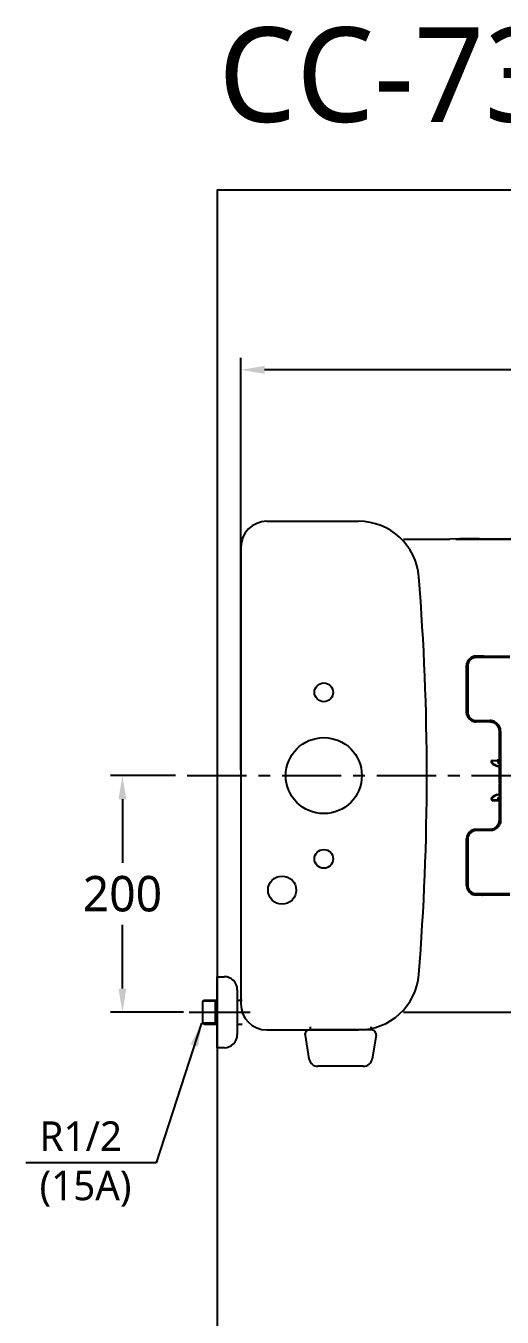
# Model space of a CAD drawing. Extents: x 3169 to 5839, y -9 to 2238.
# Drawn here: x 3244 to 3647, y 1146 to 2238 of the extents above; entities that cross this region are included whole.
import ezdxf

# ---------------------------------------------------------------- set-up
doc = ezdxf.new("R2010")
doc.units = 0
doc.header["$LTSCALE"] = 20
doc.header["$MEASUREMENT"] = 0
doc.linetypes.add('CENTER', pattern=[2, 1.25, -0.25, 0.25, -0.25])
doc.layers.get('0').update_dxf_attribs({"linetype": 'CONTINUOUS'})
doc.layers.get('DEFPOINTS').update_dxf_attribs({"linetype": 'CONTINUOUS'})
for name, color, linetype in [('1', 1, 'CONTINUOUS'), ('2', 2, 'CONTINUOUS'), ('4', 4, 'CONTINUOUS'), ('6', 6, 'CONTINUOUS'), ('CENTER', 2, 'CENTER'), ('FAUCET', 4, 'CONTINUOUS')]:
    doc.layers.add(name, color=color, linetype=linetype)
doc.styles.add('GHS', font='romans', dxfattribs={"bigfont": 'ghs'})
doc.styles.add('ROMANS', font='NanumGothic.ttf', dxfattribs={"height": 10.144927})
doc.styles.get("Standard").update_dxf_attribs({"font": 'NanumGothic.ttf'})
doc.dimstyles.get("Standard").update_dxf_attribs({"dimtxt": 2.7, "dimasz": 2, "dimexe": 2, "dimexo": 1, "dimgap": 1.5, "dimtad": 1, "dimlfac": 10, "dimzin": 0, "dimdsep": 46, "dimtxsty": 'Standard', "dimcen": 0, "dimclrt": 2, "dimadec": 0, "dimazin": 0, "dimtfac": 1, "dimtofl": 0, "dimtmove": 0, "dimatfit": 3, "dimfxl": 0, "dimtolj": 1, "dimtzin": 0, "dimarcsym": 0})

# ---------------------------------------------------------------- blocks, each defined once
blk = doc.blocks.new('*D25')
at = {"layer": '1', "color": 3, "lineweight": -2}
for p, q in [((3370.7, 1604), (3315.9, 1604)), ((3325.9, 1584), (3325.9, 1530.3)), ((3325.9, 1424), (3325.9, 1477.8)), ((3377.4, 1404), (3315.9, 1404))]:
    blk.add_line(p, q, dxfattribs=at)
at = {"layer": '1', "color": 3}
for points in [[(3322.6, 1584), (3329.2, 1584), (3325.9, 1604)], [(3322.6, 1424), (3329.2, 1424), (3325.9, 1404)]]:
    blk.add_solid(points, dxfattribs=at)
at = {"layer": 'DEFPOINTS', "color": 0}
for p in [(3375.7, 1604), (3325.9, 1404), (3382.4, 1404)]:
    blk.add_point(p, dxfattribs=at)
at = {"layer": '1', "color": 2, "insert": (3325.9, 1504), "char_height": 30, "attachment_point": 5}
blk.add_mtext('\\A1;200', dxfattribs=at)
blk = doc.blocks.new('2E12E')
at = {"color": 2}
for p, q in [((6772.8, 1129.5), (6772.8, 1168.8)), ((6772.8, 1168.8), (6772.8, 1168.8)), ((6773.8, 1168.8), (6773.8, 1129.5)), ((6786.4, 1177), (6780.8, 1177)), ((6780.8, 1176.8), (6809.2, 1176.8)), ((6780.8, 1176.8), (6783.9, 1176.8)), ((6780.8, 1176.8), (6780.8, 1176.8)), ((6809.2, 1175.8), (6780.8, 1175.8)), ((6786.3, 1176.9), (6785.8, 1176.9)), ((6786.3, 1176.9), (6786.4, 1177)), ((6787.2, 1177), (6786.4, 1176.9)), ((6787.2, 1177), (6809.3, 1177)), ((6772.8, 1129.5), (6772.8, 1129.5)), ((6780.8, 1122.5), (6792.5, 1122.5)), ((6792.5, 1121.5), (6780.8, 1121.5)), ((6792.5, 1121.5), (6780.8, 1121.5)), ((6780.8, 1121.5), (6780.8, 1121.5)), ((6792.5, 1121.5), (6792.5, 1122.5)), ((6792.5, 1121.5), (6792.5, 1121.5)), ((6800.5, 1092.1), (6800.5, 1113.7)), ((6800.5, 1113.7), (6800.5, 1113.7)), ((6800.5, 1092.1), (6800.5, 1113.5)), ((6800.5, 1113.5), (6800.5, 1113.5)), ((6801.5, 1113.5), (6801.5, 1038.5)), ((6800.5, 1087), (6800.5, 1092.1)), ((6793.8, 1088.4), (6793.8, 1088.3)), ((6793.8, 1087.3), (6793.8, 1088.3)), ((6794, 1088.3), (6794, 1087.3)), ((6794.1, 1087.1), (6794, 1087)), ((6794.3, 1088.9), (6798.5, 1088.9)), ((6794.3, 1088.9), (6794.3, 1088.8)), ((6794.3, 1088.8), (6799.1, 1088.8)), ((6799.1, 1088.6), (6794.3, 1088.6)), ((6799.3, 1088.9), (6799.1, 1088.8)), ((6799.1, 1088.6), (6799.1, 1088.8)), ((6799.4, 1087.1), (6799.4, 1088.3)), ((6799.6, 1088.3), (6799.8, 1088.4)), ((6799.6, 1088.3), (6799.6, 1087.1)), ((6799.8, 1087.3), (6799.8, 1088.4)), ((6800, 1083.9), (6800, 1083.8)), ((6800.5, 1091.6), (6800.5, 1091.4)), ((6800.5, 1086.7), (6800.5, 1091.4)), ((6800.5, 1086), (6800.5, 1086.3)), ((6800.5, 1085.8), (6800.5, 1081)), ((6800.5, 1083.2), (6800.5, 1083.9)), ((6800.5, 1083.2), (6800.5, 1083)), ((6800.5, 1069.5), (6800.5, 1082.5)), ((6800.5, 1081), (6800.5, 1076)), ((6800.5, 1071), (6800.5, 1066.2)), ((6800, 1060.1), (6800, 1060.1)), ((6800.5, 1069), (6800.5, 1068.8)), ((6800.5, 1060.5), (6800.5, 1068.8)), ((6800.5, 1065.6), (6800.5, 1066)), ((6800.5, 1065), (6800.5, 1059.9)), ((6800.5, 1060.5), (6800.5, 1060.4)), ((6800.5, 1059.9), (6800.5, 1038.5)), ((6793.8, 1055.7), (6793.8, 1056.6)), ((6793.8, 1055.7), (6793.8, 1055.6)), ((6794, 1057), (6794.1, 1056.9)), ((6794, 1056.6), (6794, 1055.7)), ((6794.3, 1055.4), (6799.1, 1055.4)), ((6799.1, 1055.2), (6794.3, 1055.2)), ((6794.3, 1055.2), (6794.3, 1055.1)), ((6794.3, 1055.1), (6798.5, 1055.1)), ((6799.1, 1055.2), (6799.1, 1055.4)), ((6799.1, 1055.2), (6799.3, 1055.1)), ((6799.4, 1055.7), (6799.4, 1056.9)), ((6799.6, 1056.9), (6799.6, 1055.7)), ((6799.8, 1055.6), (6799.6, 1055.7)), ((6799.8, 1055.6), (6799.8, 1056.7)), ((6800.5, 1038.3), (6800.5, 1057.4)), ((6800.5, 1038.5), (6800.5, 1038.5)), ((6800.5, 1038.3), (6800.5, 1038.3)), ((6780.8, 1030.5), (6792.5, 1030.5)), ((6792.5, 1030.5), (6780.8, 1030.5)), ((6780.8, 1030.5), (6780.8, 1030.5)), ((6792.5, 1029.5), (6780.8, 1029.5)), ((6792.5, 1029.5), (6792.5, 1030.5)), ((6792.5, 1030.5), (6792.5, 1030.5)), ((6772.8, 983.2), (6772.8, 1022.5)), ((6772.8, 1022.5), (6772.8, 1022.5)), ((6772.8, 1022.5), (6772.8, 1022.5)), ((6773.8, 1022.5), (6773.8, 983.2)), ((6772.8, 983.2), (6772.8, 983.2)), ((6772.8, 983.2), (6772.8, 983.2)), ((6780.8, 976.2), (6809.2, 976.2)), ((6809.2, 975.2), (6780.8, 975.2)), ((6780.8, 975.2), (6780.8, 975.1)), ((6780.8, 975.1), (6783.9, 975.1)), ((6786.4, 975), (6780.8, 975)), ((6785.8, 975.1), (6786.3, 975)), ((6786.4, 975), (6786.3, 975)), ((6787.2, 975), (6786.4, 975.1)), ((6809.3, 975), (6787.2, 975))]:
    blk.add_line(p, q, dxfattribs=at)
for points in [[(6772.8, 1168.8), (6772.8, 1168.8), (6772.8, 1168.8), (6772.8, 1168.8), (6773, 1170.6), (6773.4, 1171.9), (6773.9, 1172.9), (6774.5, 1173.7), (6775.1, 1174.5), (6775.7, 1175), (6776.4, 1175.5), (6777.8, 1176.2), (6780.8, 1176.8)], [(6772.8, 1168.8), (6772.8, 1168.8)], [(6773.8, 1168.8), (6773.4, 1168.8), (6773.1, 1168.8), (6772.9, 1168.8), (6772.8, 1168.8)], [(6780.8, 1176.8), (6780.8, 1176.7), (6780.8, 1176.5), (6780.8, 1176.2), (6780.8, 1175.8)], [(6780.8, 1121.5), (6777.8, 1122.1), (6776.4, 1122.8), (6775.7, 1123.3), (6775.1, 1123.8), (6774.6, 1124.4), (6774.2, 1125), (6773.8, 1125.7), (6773.4, 1126.4), (6773, 1127.7), (6772.8, 1129.5)], [(6772.8, 1129.5), (6772.9, 1129.5), (6773.1, 1129.5), (6773.4, 1129.5), (6773.8, 1129.5)], [(6780.8, 1122.5), (6780.8, 1122.1), (6780.8, 1121.8), (6780.8, 1121.6), (6780.8, 1121.5)], [(6792.5, 1121.5), (6795.5, 1120.9), (6798.1, 1119.2), (6799.9, 1116.6), (6800.5, 1113.5)], [(6800.5, 1086), (6800.5, 1113.5)], [(6801.5, 1113.5), (6801.1, 1113.5), (6800.8, 1113.5), (6800.6, 1113.5), (6800.5, 1113.5)], [(6793.8, 1088.3), (6793.8, 1088.4), (6793.9, 1088.5), (6793.9, 1088.6), (6794, 1088.7), (6794.2, 1088.8), (6794.3, 1088.8)], [(6794, 1088.3), (6794, 1088.3), (6793.9, 1088.3), (6793.8, 1088.3), (6793.8, 1088.3)], [(6794, 1087), (6793.9, 1087.1), (6793.9, 1087.1), (6793.8, 1087.2), (6793.8, 1087.3)], [(6793.8, 1087.3), (6793.8, 1087.3), (6793.9, 1087.3), (6794, 1087.3), (6794, 1087.3)], [(6793.8, 1087.3), (6793.8, 1087)], [(6794, 1087), (6794, 1086.6)], [(6794.3, 1088.8), (6794.3, 1088.8), (6794.3, 1088.7), (6794.3, 1088.7), (6794.3, 1088.6)], [(6798.5, 1084.1), (6798.6, 1084.1), (6799.1, 1084), (6799.5, 1083.9), (6799.8, 1083.8), (6800, 1083.8), (6800, 1083.8)], [(6799.1, 1088.8), (6799.2, 1088.8), (6799.3, 1088.8), (6799.3, 1088.7), (6799.4, 1088.6), (6799.5, 1088.5), (6799.6, 1088.3)], [(6799.3, 1088.9), (6799.5, 1088.9), (6799.7, 1088.8), (6799.8, 1088.6), (6799.8, 1088.5), (6799.8, 1088.4), (6799.8, 1088.4)], [(6799.6, 1088.3), (6799.5, 1088.3), (6799.5, 1088.3), (6799.4, 1088.3), (6799.4, 1088.3)], [(6799.4, 1087.1), (6799.4, 1087.1), (6799.5, 1087.1), (6799.5, 1087.1), (6799.6, 1087.1)], [(6799.8, 1087.3), (6799.6, 1087.1)], [(6800, 1086.6), (6799.8, 1086.7), (6799.7, 1086.8), (6799.6, 1086.9), (6799.6, 1087.1)], [(6799.8, 1087.3), (6799.8, 1087.2), (6799.8, 1087.1), (6799.9, 1087), (6800, 1086.9), (6800, 1086.9)], [(6800, 1086.6), (6800, 1086.6), (6800, 1086.6), (6799.9, 1086.5), (6799.9, 1086.4)], [(6800, 1086.6), (6800, 1086.6), (6800, 1086.7), (6800, 1086.7), (6800.1, 1086.7), (6800.1, 1086.7), (6800.1, 1086.7), (6800.1, 1086.8)], [(6800, 1086.8), (6800, 1086.8), (6800.1, 1086.8), (6800.1, 1086.8), (6800.1, 1086.8)], [(6800, 1083.9), (6800, 1083.9), (6800.2, 1083.9), (6800.5, 1083.9)], [(6800.5, 1086.7), (6800.2, 1086.7), (6800.1, 1086.8)], [(6800.5, 1083.3), (6800.5, 1083.3), (6800.5, 1083.2), (6800.5, 1083.2)], [(6800.5, 1076), (6800.5, 1074), (6800.5, 1071)], [(6798.5, 1059.9), (6798.6, 1059.9), (6799.1, 1060), (6799.5, 1060.1), (6799.8, 1060.1), (6800, 1060.1), (6800, 1060.1)], [(6800, 1060.1), (6800, 1060.1), (6800.2, 1060.1), (6800.5, 1060.1)], [(6800.5, 1068.7), (6800.5, 1068.7), (6800.5, 1068.8), (6800.5, 1068.8)], [(6800.5, 1066), (6800.5, 1038.5)], [(6794, 1057), (6793.9, 1056.9), (6793.9, 1056.8), (6793.8, 1056.7), (6793.8, 1056.6)], [(6793.8, 1057), (6793.8, 1056.6)], [(6794, 1056.6), (6794, 1056.6), (6793.9, 1056.6), (6793.8, 1056.6), (6793.8, 1056.6)], [(6793.8, 1055.7), (6793.8, 1055.6), (6793.9, 1055.5), (6793.9, 1055.4), (6794, 1055.3), (6794.2, 1055.2), (6794.3, 1055.2)], [(6793.8, 1055.7), (6793.8, 1055.7), (6793.9, 1055.7), (6794, 1055.7), (6794, 1055.7)], [(6794, 1057), (6794, 1057.4)], [(6794.3, 1055.4), (6794.3, 1055.3), (6794.3, 1055.2), (6794.3, 1055.2), (6794.3, 1055.2)], [(6799.1, 1055.2), (6799.2, 1055.2), (6799.3, 1055.2), (6799.3, 1055.3), (6799.4, 1055.3), (6799.5, 1055.5), (6799.6, 1055.7)], [(6799.3, 1055.1), (6799.5, 1055.1), (6799.7, 1055.2), (6799.8, 1055.3), (6799.8, 1055.5), (6799.8, 1055.5), (6799.8, 1055.6)], [(6799.4, 1056.9), (6799.4, 1057.1), (6799.5, 1057.3), (6799.7, 1057.5), (6799.9, 1057.6)], [(6799.6, 1056.9), (6799.5, 1056.9), (6799.5, 1056.9), (6799.4, 1056.9), (6799.4, 1056.9)], [(6799.4, 1055.7), (6799.4, 1055.7), (6799.5, 1055.7), (6799.5, 1055.7), (6799.6, 1055.7)], [(6799.6, 1056.9), (6799.6, 1057), (6799.7, 1057.2), (6799.8, 1057.3), (6800, 1057.4)], [(6799.6, 1056.9), (6799.8, 1056.7)], [(6799.8, 1056.7), (6799.8, 1056.8), (6799.8, 1056.9), (6799.9, 1057), (6800, 1057.1), (6800, 1057.1)], [(6799.9, 1057.6), (6799.9, 1057.5), (6800, 1057.4), (6800, 1057.4), (6800, 1057.4)], [(6800.1, 1057.2), (6800.1, 1057.3), (6800.1, 1057.3), (6800, 1057.3), (6800, 1057.4), (6800, 1057.4), (6800, 1057.4)], [(6800, 1057.2), (6800, 1057.2), (6800.1, 1057.2), (6800.1, 1057.2), (6800.1, 1057.2)], [(6800.5, 1057.3), (6800.2, 1057.2), (6800.1, 1057.2)], [(6800.5, 1038.5), (6800.3, 1036.8), (6799.8, 1035.3), (6798.1, 1032.8), (6795.6, 1031.1), (6794.1, 1030.6), (6792.5, 1030.5)], [(6800.5, 1038.3), (6800.2, 1036.4), (6800, 1035.6)], [(6800.5, 1038.5), (6800.6, 1038.5), (6800.8, 1038.5), (6801.1, 1038.5), (6801.5, 1038.5)], [(6780.8, 1030.5), (6777.8, 1029.9), (6776.4, 1029.2), (6775.1, 1028.1), (6773.6, 1026), (6773, 1024.4), (6772.8, 1022.5)], [(6780.8, 1030.5), (6780.8, 1030.4), (6780.8, 1030.2), (6780.8, 1029.9), (6780.8, 1029.5)], [(6800, 1035.6), (6799.6, 1034.7), (6799.5, 1034.4)], [(6772.8, 1022.5), (6772.8, 1022.3)], [(6773.8, 1022.5), (6773.4, 1022.5), (6773.1, 1022.5), (6772.9, 1022.5), (6772.8, 1022.5)], [(6772.8, 983.2), (6772.9, 983.2), (6773.1, 983.2), (6773.4, 983.2), (6773.8, 983.2)], [(6772.8, 983.2), (6773, 981.2), (6773.6, 979.6), (6775.1, 977.5), (6776.4, 976.5), (6777.8, 975.7), (6780.8, 975.2)], [(6780.8, 976.2), (6780.8, 975.8), (6780.8, 975.5), (6780.8, 975.2), (6780.8, 975.2)]]:
    blk.add_lwpolyline(points, dxfattribs=at)
for centre, radius, start, end in [((6780.8, 1168.8), 7, 90.009, 180.0064), ((6780.8, 1129.5), 7, 179.9907, 269.9939), ((6794.3, 1088.3), 0.3, 90.0054, 180.0075), ((6794.3, 1087.3), 0.301, 179.9899, 225.6049), ((6801.3, 1094.5), 10.5, 225.6118, 265.425), ((6801.3, 1094.5), 10.8, 227.0817, 254.799), ((6801.3, 1094.5), 10.3, 225.6125, 265.3361), ((6799.1, 1088.3), 0.3, 0.0171, 90.021), ((6801.3, 1094.5), 8.19, 260.2197, 264.0535), ((6801.3, 1094.5), 7.99, 260.2195, 263.8756), ((6801.3, 1049.5), 10.5, 94.8123, 134.3882), ((6801.3, 1049.5), 10.8, 105.201, 132.9183), ((6801.3, 1049.5), 10.3, 94.7621, 134.3875), ((6794.3, 1056.6), 0.301, 134.3951, 180.0075), ((6794.3, 1055.7), 0.3, 179.9932, 269.997), ((6799.1, 1055.7), 0.3, 269.9747, 359.9918), ((6801.3, 1049.5), 8.19, 95.9947, 99.7802), ((6801.3, 1049.5), 7.99, 96.1451, 99.7805), ((6780.8, 1022.5), 7, 90.009, 180.0064), ((6780.8, 983.2), 7, 179.9907, 269.9939)]:
    blk.add_arc(centre, radius, start, end, dxfattribs=at)
for centre, major_axis, ratio, start_param, end_param in [((6780.8, 1169), (-4.21, 6.81), 0.99966, 5.729789, 7.30029), ((6780.8, 1168.8), (0, 8), 0.999848, 0.098926, 1.570811), ((6780.8, 1168.8), (0, 8), 0.999848, 0.000015, 0.098926), ((6783.9, 1176.9), (-2.5, 0), 0.017455, 1.570806, 3.036883), ((6783.8, 1176.9), (2, 0), 0.017449, 5.715526, 6.178563), ((6786.3, 1176.4), (-0.229, 0.445), 0.99869, 5.363377, 5.807797), ((6786.4, 1176.5), (0, 0.5), 0.999695, 5.719812, 6.283185), ((6780.8, 1129.5), (0, 8), 0.999848, 1.570782, 1.599305), ((6780.8, 1129.5), (0, 8), 0.999848, 1.599305, 2.571298), ((6780.8, 1129.5), (0, 8), 0.999848, 2.571298, 3.141578), ((6792.5, 1113.5), (-5.66, -5.66), 0.999695, 2.727332, 3.926845), ((6792.5, 1113.5), (7.66, 2.32), 0.999451, 5.989191, 6.672186), ((6794.3, 1088.4), (0, 0.5), 0.999848, 0, 1.570796), ((6794.3, 1087), (0, 0.5), 0.998838, 1.569846, 2.39245), ((6798.5, 1088.9), (-1.5, 0), 0.017455, 4.13565, 4.712389), ((6800.1, 1087.1), (0.088, -0.575), 0.246445, 5.145086, 5.272141), ((6800.5, 1087), (0, 0.8), 0.017455, 1.570796, 2.617994), ((6800.5, 1065), (0, 0.8), 0.017455, 0.523599, 1.570796), ((6794.3, 1057), (0, -0.5), 0.998838, 3.890736, 4.713339), ((6794.3, 1055.6), (0, 0.5), 0.999848, 1.570796, 3.141593), ((6798.5, 1055.1), (1.5, 0), 0.017455, 4.712389, 5.289125), ((6800.1, 1056.8), (0.088, 0.575), 0.246445, 1.011042, 1.1381), ((6792.5, 1038.5), (-7.66, 2.32), 0.999451, 2.752531, 3.435587), ((6792.5, 1038.5), (5.66, -5.66), 0.999695, 0.414252, 0.785253), ((6780.8, 1022.5), (0, 8), 0.999848, 0.877805, 1.537628), ((6780.8, 1022.5), (0, 8), 0.999848, 0.000015, 0.877805), ((6792.5, 1038.5), (5.66, -5.66), 0.999695, 5.497925, 6.697438), ((6780.8, 1022.5), (0, 8), 0.999848, 1.537628, 1.570811), ((6780.8, 983.2), (0, 8), 0.999848, 1.570782, 3.121269), ((6780.8, 983), (4.21, 6.81), 0.99966, 2.124488, 3.694989), ((6780.8, 983.2), (0, 8), 0.999848, 3.121269, 3.141578), ((6783.9, 975.1), (2.5, 0), 0.017455, 0.10471, 1.570786), ((6783.8, 975.1), (-2, 0), 0.017449, 3.246202, 3.709245), ((6786.3, 975.5), (0.229, 0.445), 0.99869, 3.61698, 4.061401), ((6786.4, 975.5), (0, 0.5), 0.999695, 3.141593, 3.704966)]:
    blk.add_ellipse(centre, major_axis=major_axis, ratio=ratio, start_param=start_param, end_param=end_param, dxfattribs=at)
for points in [[(6801.5, 1113.5), (6801.5, 1114.2), (6801.3, 1115.5), (6800.7, 1117.5), (6799.6, 1119.2), (6798.2, 1120.6), (6796.4, 1121.7), (6794.5, 1122.4), (6793.2, 1122.5), (6792.5, 1122.5)], [(6799.4, 1087.1), (6799.4, 1087), (6799.4, 1086.9), (6799.5, 1086.7), (6799.6, 1086.6), (6799.7, 1086.5), (6799.9, 1086.4), (6799.9, 1086.4)], [(6801.5, 1038.5), (6801.5, 1037.8), (6801.3, 1036.5), (6800.7, 1034.5), (6799.6, 1032.8), (6798.1, 1031.4), (6796.4, 1030.3), (6794.5, 1029.6), (6793.2, 1029.5), (6792.5, 1029.5)]]:
    blk.add_open_spline(points, degree=3, dxfattribs=at)
blk = doc.blocks.new('*D23')
at = {"layer": '1', "color": 3, "lineweight": -2}
for p, q in [((3607.3, 1804), (4258.5, 1804)), ((4248.5, 1784), (4248.5, 1629)), ((4248.5, 1424), (4248.5, 1579)), ((3607.3, 1404), (4258.5, 1404))]:
    blk.add_line(p, q, dxfattribs=at)
at = {"layer": '1', "color": 3}
for points in [[(4245.2, 1784), (4251.8, 1784), (4248.5, 1804)], [(4245.2, 1424), (4251.8, 1424), (4248.5, 1404)]]:
    blk.add_solid(points, dxfattribs=at)
at = {"layer": 'DEFPOINTS', "color": 0}
for p in [(3602.3, 1804), (3602.3, 1404), (4248.5, 1404)]:
    blk.add_point(p, dxfattribs=at)
at = {"layer": '1', "color": 2, "insert": (4248.5, 1604), "char_height": 30, "attachment_point": 5}
blk.add_mtext('\\A1;400', dxfattribs=at)
blk = doc.blocks.new('*D24')
at = {"color": 3, "lineweight": -2}
for p, q in [((3425.9, 1609), (3425.9, 1957.1)), ((4125.4, 1609), (4125.4, 1957.1)), ((4105.4, 1947.1), (3445.9, 1947.1))]:
    blk.add_line(p, q, dxfattribs=at)
at = {"color": 3}
for points in [[(3445.9, 1950.4), (3445.9, 1943.7), (3425.9, 1947.1)], [(4105.4, 1950.4), (4105.4, 1943.7), (4125.4, 1947.1)]]:
    blk.add_solid(points, dxfattribs=at)
at = {"layer": 'DEFPOINTS', "color": 0}
for p in [(3425.9, 1947.1), (3425.9, 1604), (4125.4, 1604)]:
    blk.add_point(p, dxfattribs=at)
at = {"color": 2, "insert": (3775.6, 1972.1), "char_height": 30, "attachment_point": 5}
blk.add_mtext('\\A1;700', dxfattribs=at)

msp = doc.modelspace()

# ---------------------------------------------------------------- linework, layer by layer
for p, q in [((3447.8861, 1819.0231), (3525.33364, 1819.0231)), ((3563.3468, 1804.0231), (3602.33157, 1804.0231)), ((3425.8861, 1797.0231), (3425.8861, 1411.0231)), ((3563.3468, 1404.0231), (3602.33157, 1404.0231)), ((3447.8861, 1389.0231), (3525.33364, 1389.0231))]:
    msp.add_line(p, q)
for centre, radius in [((3495.9318, 1674.4231), 7.92), ((3495.9318, 1604.0231), 32.12), ((3495.9318, 1533.6231), 7.92), ((3460.7318, 1507.2231), 11.88)]:
    msp.add_circle(centre, radius)
for centre, radius, start, end in [((3447.8861, 1797.0231), 22, 90, 180), ((3525.33364, 1768.0231), 51, 4.57595746, 90), ((3622.08038, -682.77825), 2486.87977, 84.39458923, 90.45500191), ((1476.24974, 1604.0231), 2106.63636, 355.42404254, 4.57595746), ((3525.33364, 1440.0231), 51, 270, 355.42404254), ((3620.30097, 3984.09779), 2580.13727, 269.60095956, 276.51659126), ((3447.8861, 1411.0231), 22, 180, 270)]:
    msp.add_arc(centre, radius, start, end)
at = {"layer": '1'}
msp.add_line((3382.35056, 1404.02277), (3433.67701, 1404.02277), dxfattribs=at)
at = {"layer": '4'}
for p, q in [((3405.8861, 1374.02277), (3405.8861, 1434.02277)), ((3405.8861, 1434.02277), (3411.8861, 1434.02277)), ((3422.8861, 1423.02277), (3422.8861, 1385.02277)), ((3393.8861, 1413.27277), (3394.8861, 1414.27277)), ((3393.8861, 1394.77277), (3393.8861, 1413.27277)), ((3404.3861, 1413.27277), (3393.8861, 1413.27277)), ((3394.8861, 1414.27277), (3405.8861, 1414.27277)), ((3404.3861, 1393.77277), (3404.3861, 1414.27277)), ((3404.3861, 1413.27277), (3405.3861, 1414.27277)), ((3405.8861, 1413.65581), (3405.8861, 1394.39038)), ((3422.8861, 1414.27277), (3427.01038, 1414.27277)), ((3404.3861, 1394.77277), (3393.8861, 1394.77277)), ((3394.8861, 1393.77277), (3393.8861, 1394.77277)), ((3394.8861, 1393.77277), (3405.8861, 1393.77277)), ((3405.3861, 1393.77277), (3404.3861, 1394.77277)), ((3422.8861, 1393.77277), (3427.01038, 1393.77277)), ((3411.8861, 1374.02277), (3405.8861, 1374.02277))]:
    msp.add_line(p, q, dxfattribs=at)
for centre, start, end in [((3411.8861, 1423.02277), 0, 90), ((3411.8861, 1385.02277), 270, 0)]:
    msp.add_arc(centre, 11, start, end, dxfattribs=at)
at = {"layer": '6'}
msp.add_lwpolyline([(5836.65277, 2099.0231), (3405.8861, 2099.0231), (3405.8861, 194.0231), (5303.2846, 194.0231), (5303.2846, 1204.0231)], dxfattribs=at)
at = {"layer": 'CENTER', "color": 1, "linetype": 'CENTER', "ltscale": 2}
msp.add_line((3380.67194, 1604.0231), (4187.96727, 1604.0231), dxfattribs=at)
at = {"layer": 'FAUCET', "color": 4}
for p, q in [((3536.28403, 1389.0231), (3483.86739, 1389.0231)), ((3484.45503, 1391.58575), (3484.45503, 1389.0231)), ((3535.69639, 1391.58575), (3535.69639, 1389.0231)), ((3480.07571, 1384.54717), (3483.38435, 1364.69532)), ((3540.07571, 1384.54717), (3536.76707, 1364.69532)), ((3529.18371, 1358.27125), (3490.96771, 1358.27125))]:
    msp.add_line(p, q, dxfattribs=at)
for centre, radius, start, end in [((3483.86739, 1385.17912), 3.84398, 90, 189.46232221), ((3536.28403, 1385.17912), 3.84398, 350.53767779, 90), ((3490.96771, 1365.95921), 7.68796, 189.46232221, 270), ((3529.18371, 1365.95921), 7.68796, 270, 350.53767779)]:
    msp.add_arc(centre, radius, start, end, dxfattribs=at)

# ---------------------------------------------------------------- block references
msp.add_blockref('2E12E', (-3156.26382, 528.03096))

# ---------------------------------------------------------------- texts
at = {"insert": (3406.74442, 2236.68676), "char_height": 80, "width": 460, "attachment_point": 1, "style": 'GHS'}
msp.add_mtext('{\\fNanumGothic|b0|i0|c0|p50;CC-\\fNanumGothic|b0|i0|c129|p50;730}', dxfattribs=at)
at = {"layer": '2', "insert": (3255.95342, 1275.62896), "char_height": 25, "attachment_point": 4, "style": 'ROMANS'}
msp.add_mtext('R1/2\\P(15A)', dxfattribs=at)

# ---------------------------------------------------------------- dimensions: what is measured, and where the dimension line sits
dim = msp.add_linear_dim(base=(3425.8861, 1947.06619), p1=(4125.3661, 1604.02309), p2=(3425.8861, 1604.0231), dimstyle='Standard', override={"dimtxt": 30, "dimasz": 20, "dimexe": 10, "dimexo": 5, "dimgap": 10, "dimdec": 0, "dimlfac": 1, "dimrnd": 0.5, "dimzin": 8, "dimclrd": 3, "dimclre": 3, "dimtdec": 4})
dim.commit()
dim.dimension.update_dxf_attribs({"geometry": '*D24', "text_midpoint": (3775.6261, 1947.06619), "dimtype": 160})
at = {"layer": '1'}
dim = msp.add_linear_dim(base=(4248.49385, 1404.0231), p1=(3602.33157, 1804.0231), p2=(3602.33157, 1404.0231), angle=90, text='400', dimstyle='Standard', override={"dimtxt": 30, "dimasz": 20, "dimexe": 10, "dimexo": 5, "dimgap": 10, "dimtih": 1, "dimtoh": 1, "dimdec": 0, "dimlfac": 1, "dimrnd": 0.5, "dimzin": 8, "dimclrd": 3, "dimclre": 3, "dimtdec": 0, "dimarcsym": 1}, dxfattribs=at)
dim.commit()
dim.dimension.update_dxf_attribs({"geometry": '*D23', "text_midpoint": (4248.49385, 1604.0231)})
dim = msp.add_linear_dim(base=(3325.8861, 1404.02277), p1=(3375.67194, 1604.0231), p2=(3382.35056, 1404.02277), angle=90, dimstyle='Standard', override={"dimtxt": 30, "dimasz": 20, "dimexe": 10, "dimexo": 5, "dimgap": 10, "dimtih": 1, "dimtoh": 1, "dimdec": 0, "dimlfac": 1, "dimrnd": 0.5, "dimzin": 8, "dimclrd": 3, "dimclre": 3, "dimtdec": 0, "dimarcsym": 1}, dxfattribs=at)
dim.commit()
dim.dimension.update_dxf_attribs({"geometry": '*D25', "text_midpoint": (3325.8861, 1504.02294)})

# ---------------------------------------------------------------- leaders
msp.add_leader([(3392.76182, 1394.7731), (3354.26351, 1276.54014), (3244.37035, 1276.54014)], dimstyle='Standard', override={"dimtxt": 30, "dimasz": 20, "dimexe": 10, "dimexo": 5, "dimgap": 10, "dimtad": 0, "dimdec": 0, "dimlfac": 1, "dimrnd": 0.5, "dimzin": 8, "dimclrd": 3, "dimclre": 3, "dimtdec": 0, "dimarcsym": 1}, dxfattribs=at)

doc.saveas('drawing.dxf')
